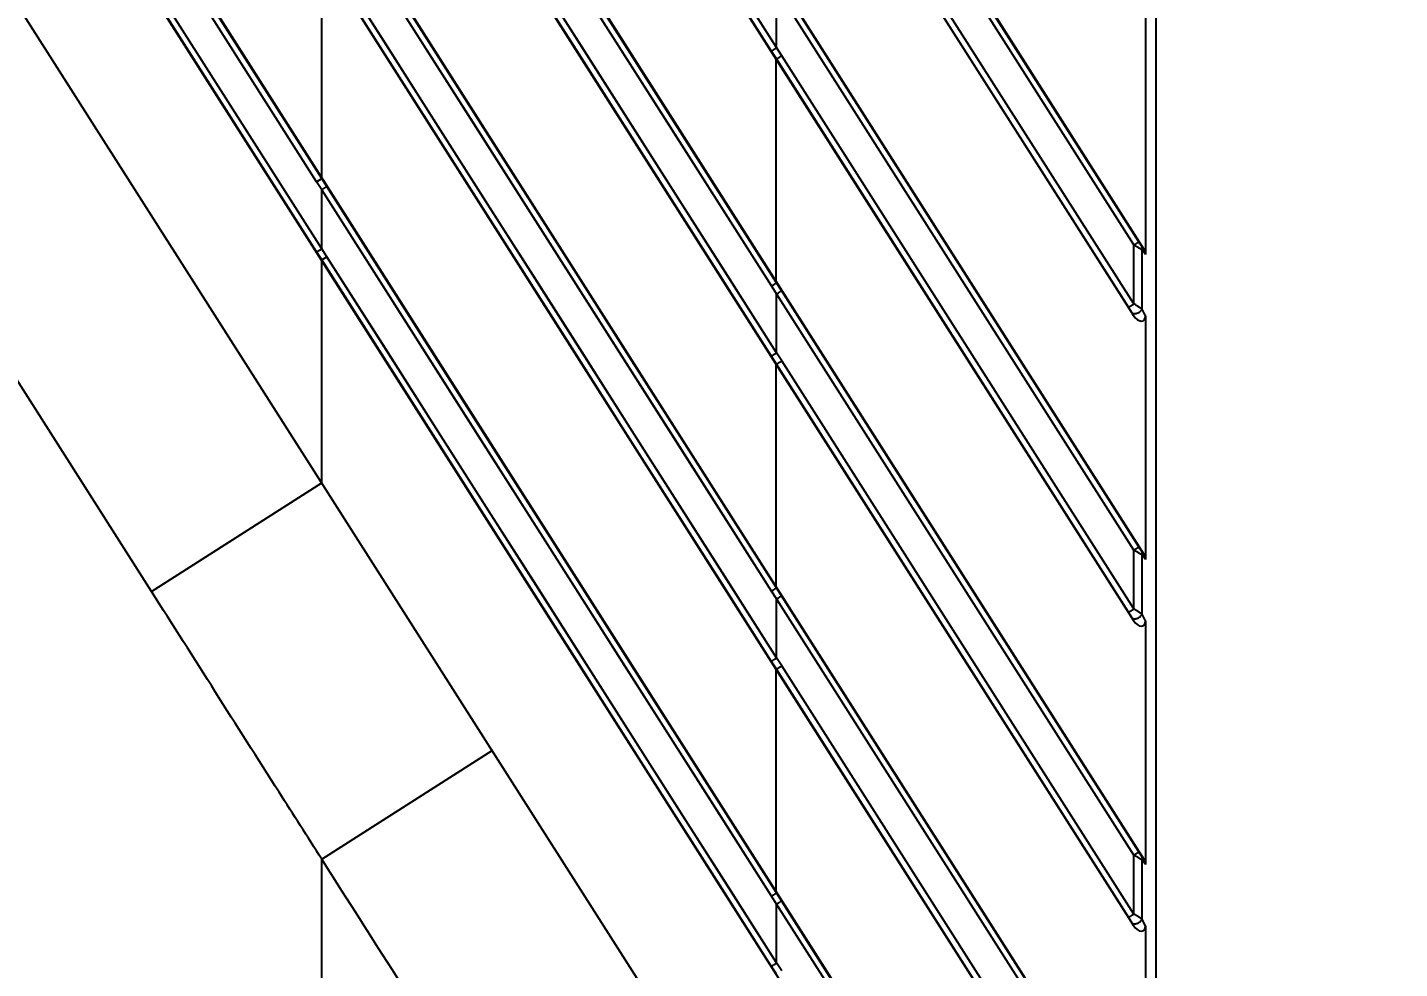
# Model space of a CAD drawing. Header units: millimetres. Extents: x 3299 to 14264, y 1863 to 5555.
# Drawn here: x 4990.5 to 5058.4, y 2569.9 to 2616.4 of the extents above; entities that cross this region are included whole.
import ezdxf

# ---------------------------------------------------------------- set-up
doc = ezdxf.new("R2010")
doc.units = ezdxf.units.MM
doc.layers.add('细实线', color=7, linetype='Continuous', lineweight=18)
doc.styles.add('工程字', font='gbenor.shx', dxfattribs={"bigfont": 'gbcbig.shx'})
doc.dimstyles.new('ISO-200', dxfattribs={"dimtxt": 15, "dimasz": 5, "dimexe": 2, "dimexo": 1, "dimgap": 2, "dimtad": 1, "dimdsep": 46, "dimtxsty": '工程字', "dimcen": 2.5, "dimclrd": 3, "dimclre": 3, "dimclrt": 6, "dimadec": 0, "dimazin": 0, "dimtfac": 1, "dimtmove": 0, "dimatfit": 3, "dimfxl": 1, "dimarcsym": 0})

# ---------------------------------------------------------------- blocks, each defined once
blk = doc.blocks.new('*D158')
at = {"layer": 'Defpoints', "color": 0, "transparency": 16777216}
for p in [(5029.826, 2811.523), (5029.826, 2529.023), (5076.485, 2529.023)]:
    blk.add_point(p, dxfattribs=at)
at = {"layer": '细实线', "color": 3, "lineweight": -2, "transparency": 16777216}
for p, q in [((5030.826, 2811.523), (5078.485, 2811.523)), ((5076.485, 2806.523), (5076.485, 2534.023)), ((5030.826, 2529.023), (5078.485, 2529.023))]:
    blk.add_line(p, q, dxfattribs=at)
at = {"layer": '细实线', "color": 3, "transparency": 16777216}
for points in [[(5075.651, 2806.523), (5077.318, 2806.523), (5076.485, 2811.523)], [(5075.651, 2534.023), (5077.318, 2534.023), (5076.485, 2529.023)]]:
    blk.add_solid(points, dxfattribs=at)
at = {"layer": '细实线', "color": 6, "lineweight": 5, "transparency": 16777216, "insert": (5066.985, 2670.273), "char_height": 15, "attachment_point": 5, "rotation": 90, "style": '工程字'}
blk.add_mtext('282.5', dxfattribs=at)
blk = doc.blocks.new('*D159')
at = {"layer": 'Defpoints', "color": 0, "transparency": 16777216}
for p in [(5011.326, 2814.023), (5094.582, 2814.023), (5011.326, 2526.523)]:
    blk.add_point(p, dxfattribs=at)
at = {"layer": '细实线', "color": 3, "lineweight": -2, "transparency": 16777216}
for p, q in [((5012.326, 2814.023), (5096.582, 2814.023)), ((5094.582, 2531.523), (5094.582, 2809.023)), ((5012.326, 2526.523), (5096.582, 2526.523))]:
    blk.add_line(p, q, dxfattribs=at)
at = {"layer": '细实线', "color": 3, "transparency": 16777216}
for points in [[(5093.749, 2809.023), (5095.416, 2809.023), (5094.582, 2814.023)], [(5093.749, 2531.523), (5095.416, 2531.523), (5094.582, 2526.523)]]:
    blk.add_solid(points, dxfattribs=at)
at = {"layer": '细实线', "color": 6, "lineweight": 5, "transparency": 16777216, "insert": (5085.082, 2670.273), "char_height": 15, "attachment_point": 5, "rotation": 90, "style": '工程字'}
blk.add_mtext('287.5', dxfattribs=at)

msp = doc.modelspace()

# ---------------------------------------------------------------- linework, layer by layer
at = {"color": 7, "linetype": 'Continuous'}
for p, q in [((5046.32578, 2839.02311), (5046.32578, 2501.52311)), ((4849.22061, 2838.52373), (5044.04845, 2532.70529)), ((4856.54104, 2838.0138), (5045.22157, 2541.8447)), ((4858.93858, 2838.34497), (5045.74141, 2545.12326)), ((4866.14512, 2838.0138), (5045.22157, 2556.92009)), ((4868.54266, 2838.34497), (5045.74141, 2560.19865)), ((4875.7492, 2838.0138), (5045.22157, 2571.99547)), ((4878.14674, 2838.34497), (5045.74141, 2575.27404)), ((4885.35329, 2838.0138), (5045.22157, 2587.07086)), ((4887.75082, 2838.34497), (5045.74141, 2590.34942)), ((4894.95737, 2838.0138), (5045.22157, 2602.14625)), ((4897.3549, 2838.34497), (5045.74141, 2605.42481)), ((5004.83075, 2605.28241), (4882.29847, 2797.61956)), ((5005.0828, 2605.44298), (4882.55053, 2797.78013)), ((5004.83075, 2608.74709), (4884.50572, 2797.61956)), ((5005.0828, 2608.90766), (4884.75777, 2797.78013)), ((4996.65944, 2588.50282), (4866.75378, 2792.41386)), ((5027.31304, 2615.21632), (5005.0828, 2650.11291)), ((5027.5797, 2615.37748), (5005.33503, 2650.27349)), ((5027.32903, 2603.60366), (5005.0828, 2638.5022)), ((5027.56665, 2603.76364), (5005.33486, 2638.66277)), ((5027.31304, 2600.14093), (5005.0828, 2635.03752)), ((5027.5797, 2600.3021), (5005.33503, 2635.1981)), ((5045.24866, 2605.6265), (5027.5797, 2633.36122)), ((5045.48611, 2605.78648), (5027.81715, 2633.5212)), ((5044.982, 2602.55698), (5027.5654, 2629.89558)), ((5045.24866, 2602.71814), (5027.83205, 2630.05674)), ((5027.56665, 2588.68825), (5005.33486, 2623.58738)), ((5027.32903, 2588.52827), (5005.0828, 2623.42682)), ((5027.5797, 2585.22671), (5005.33503, 2620.12271)), ((5027.31304, 2585.06555), (5005.0828, 2619.96214)), ((5005.0828, 2608.90766), (5005.0828, 2619.96214)), ((5045.24866, 2590.55111), (5027.5797, 2618.28583)), ((5027.5797, 2615.37748), (5027.5797, 2618.28583)), ((5045.48611, 2590.7111), (5027.81715, 2618.44581)), ((5045.82641, 2617.20622), (5045.82641, 2605.15917)), ((5027.83205, 2614.98136), (5027.5797, 2615.37748)), ((5027.5654, 2614.82019), (5027.31304, 2615.21632)), ((5027.55473, 2614.80224), (5027.5654, 2614.82019)), ((5027.55473, 2603.8214), (5027.55473, 2614.80224)), ((5044.982, 2587.48159), (5027.5654, 2614.82019)), ((5045.24866, 2587.64276), (5027.83205, 2614.98136)), ((5004.83075, 2608.74709), (5005.0828, 2608.90766)), ((5005.0828, 2608.35143), (5004.83075, 2608.74709)), ((5005.33486, 2608.512), (5005.0828, 2608.90766)), ((5005.0828, 2608.35143), (5005.33486, 2608.512)), ((5027.56665, 2573.61287), (5005.33486, 2608.512)), ((5027.32903, 2573.45288), (5005.0828, 2608.35143)), ((5005.0828, 2605.44298), (5005.0828, 2608.35143)), ((5004.83075, 2605.28241), (5005.0828, 2605.44298)), ((5005.0828, 2604.88675), (5004.83075, 2605.28241)), ((5005.33503, 2605.04733), (5005.0828, 2605.44298)), ((5045.24866, 2602.71814), (5045.24866, 2605.6265)), ((5045.74141, 2605.42481), (5045.64722, 2605.548)), ((5045.82641, 2605.15917), (5045.65143, 2605.38802)), ((5045.65143, 2602.45096), (5045.65143, 2605.38802)), ((5005.0828, 2604.88675), (5005.33503, 2605.04733)), ((5027.31304, 2569.99016), (5005.0828, 2604.88675)), ((5005.0828, 2593.8691), (5005.0828, 2604.88675)), ((5027.5797, 2570.15132), (5005.33503, 2605.04733)), ((5027.55473, 2603.8214), (5027.56665, 2603.76364)), ((5027.81715, 2603.37042), (5027.56665, 2603.76364)), ((5027.5797, 2603.21044), (5027.32903, 2603.60366)), ((5045.24866, 2575.47573), (5027.5797, 2603.21044)), ((5027.5797, 2600.3021), (5027.5797, 2603.21044)), ((5045.48611, 2575.63571), (5027.81715, 2603.37042)), ((5045.82641, 2602.13083), (5045.65143, 2602.45096)), ((5045.22157, 2602.14625), (5045.14311, 2602.28979)), ((5045.82641, 2602.13083), (5045.82641, 2590.08378)), ((5027.5654, 2599.7448), (5027.31304, 2600.14093)), ((5027.55473, 2599.72685), (5027.5654, 2599.7448)), ((5027.55473, 2588.74601), (5027.55473, 2599.72685)), ((5044.982, 2572.4062), (5027.5654, 2599.7448)), ((5027.83205, 2599.90597), (5027.5797, 2600.3021)), ((5045.24866, 2572.56737), (5027.83205, 2599.90597)), ((4996.65944, 2588.50282), (5005.0828, 2593.8691)), ((5045.24866, 2587.64276), (5045.24866, 2590.55111)), ((5045.74141, 2590.34942), (5045.64722, 2590.47261)), ((5045.82641, 2590.08378), (5045.65143, 2590.31263)), ((5045.65143, 2587.37557), (5045.65143, 2590.31263)), ((5027.5797, 2588.13505), (5027.32903, 2588.52827)), ((5027.55473, 2588.74601), (5027.56665, 2588.68825)), ((5027.81715, 2588.29504), (5027.56665, 2588.68825)), ((5045.48611, 2560.56032), (5027.81715, 2588.29504)), ((5045.24866, 2560.40034), (5027.5797, 2588.13505)), ((5027.5797, 2585.22671), (5027.5797, 2588.13505)), ((5045.22157, 2587.07086), (5045.14311, 2587.2144)), ((5045.82641, 2587.05544), (5045.65143, 2587.37557)), ((5045.82641, 2587.05544), (5045.82641, 2575.0084)), ((5027.5654, 2584.66941), (5027.31304, 2585.06555)), ((5027.83205, 2584.83058), (5027.5797, 2585.22671)), ((5045.24866, 2557.49198), (5027.83205, 2584.83058)), ((5027.55473, 2584.65146), (5027.5654, 2584.66941)), ((5027.55473, 2573.67063), (5027.55473, 2584.65146)), ((5044.982, 2557.33081), (5027.5654, 2584.66941)), ((5005.0828, 2575.27402), (5013.51152, 2580.63867)), ((5005.0828, 2555.25049), (5005.0828, 2575.27402)), ((5045.24866, 2572.56737), (5045.24866, 2575.47573)), ((5045.74141, 2575.27404), (5045.64722, 2575.39722)), ((5045.82641, 2575.0084), (5045.65143, 2575.23724)), ((5045.65143, 2572.30018), (5045.65143, 2575.23724)), ((5027.5797, 2573.05966), (5027.32903, 2573.45288)), ((5027.55473, 2573.67063), (5027.56665, 2573.61287)), ((5027.81715, 2573.21965), (5027.56665, 2573.61287)), ((5045.48611, 2545.48493), (5027.81715, 2573.21965)), ((5045.24866, 2545.32495), (5027.5797, 2573.05966)), ((5027.5797, 2570.15132), (5027.5797, 2573.05966)), ((5045.22157, 2571.99547), (5045.14311, 2572.13902)), ((5045.82641, 2571.98005), (5045.65143, 2572.30018)), ((5045.82641, 2571.98005), (5045.82641, 2559.93301)), ((5027.5654, 2569.59402), (5027.31304, 2569.99016)), ((5027.83205, 2569.75519), (5027.5797, 2570.15132))]:
    msp.add_line(p, q, dxfattribs=at)
for points in [[(5027.31304, 2615.21632), (5024.87906, 2619.03713), (5022.53175, 2622.72188), (5020.17546, 2626.42075), (5017.81121, 2630.1321), (5015.43805, 2633.85744), (5013.06347, 2637.58501), (5010.6082, 2641.43924), (5007.97637, 2645.57064), (5005.0828, 2650.11291)], [(5027.5797, 2615.37748), (5025.14414, 2619.19823), (5022.79531, 2622.88292), (5020.43749, 2626.58172), (5018.0717, 2630.29301), (5015.697, 2634.01829), (5013.32087, 2637.7458), (5010.86401, 2641.59997), (5008.23048, 2645.73129), (5005.33503, 2650.27349)], [(5027.32903, 2603.60366), (5024.83661, 2607.51363), (5022.44507, 2611.26534), (5020.06084, 2615.00558), (5017.68326, 2618.73537), (5015.31148, 2622.45608), (5012.95433, 2626.15384), (5010.53036, 2629.95642), (5007.93672, 2634.02516), (5005.0828, 2638.5022)], [(5027.56665, 2603.76364), (5025.07585, 2607.67367), (5022.68586, 2611.42545), (5020.30317, 2615.16575), (5017.92714, 2618.89561), (5015.5569, 2622.61638), (5013.20128, 2626.3142), (5010.77888, 2630.11685), (5008.18693, 2634.18565), (5005.33486, 2638.66277)], [(5027.31304, 2600.14093), (5024.87906, 2603.96175), (5022.53175, 2607.64649), (5020.17546, 2611.34536), (5017.81121, 2615.05671), (5015.43805, 2618.78205), (5013.06347, 2622.50963), (5010.6082, 2626.36386), (5007.97637, 2630.49525), (5005.0828, 2635.03752)], [(5018.0717, 2615.21762), (5013.32087, 2622.67041), (5010.86401, 2626.52458), (5008.23048, 2630.6559), (5005.33503, 2635.1981)], [(5027.56665, 2588.68825), (5025.07585, 2592.59829), (5022.68586, 2596.35006), (5020.30317, 2600.09036), (5017.92714, 2603.82022), (5015.5569, 2607.541), (5013.20128, 2611.23881), (5010.77888, 2615.04146), (5008.18693, 2619.11026), (5005.33486, 2623.58738)], [(5027.32903, 2588.52827), (5024.83661, 2592.43824), (5022.44507, 2596.18995), (5020.06084, 2599.93019), (5017.68326, 2603.65999), (5015.31148, 2607.3807), (5012.95433, 2611.07845), (5010.53036, 2614.88103), (5007.93672, 2618.94977), (5005.0828, 2623.42682)], [(5027.5797, 2585.22671), (5025.14414, 2589.04746), (5022.79531, 2592.73214), (5020.43749, 2596.43094), (5018.0717, 2600.14224), (5015.697, 2603.86751), (5013.32087, 2607.59502), (5010.86401, 2611.44919), (5008.23048, 2615.58051), (5005.33503, 2620.12271)], [(5027.31304, 2585.06555), (5024.87906, 2588.88636), (5022.53175, 2592.57111), (5020.17546, 2596.26997), (5017.81121, 2599.98132), (5015.43805, 2603.70666), (5013.06347, 2607.43424), (5010.6082, 2611.28847), (5007.97637, 2615.41986), (5005.0828, 2619.96214)], [(5027.5797, 2600.3021), (5025.14414, 2604.12284), (5022.79531, 2607.80753), (5020.43749, 2611.50633), (5018.0717, 2615.21762)], [(5027.56665, 2573.61287), (5025.07585, 2577.5229), (5022.68586, 2581.27467), (5020.30317, 2585.01497), (5017.92714, 2588.74484), (5015.5569, 2592.46561), (5013.20128, 2596.16343), (5010.77888, 2599.96607), (5008.18693, 2604.03488), (5005.33486, 2608.512)], [(5027.32903, 2573.45288), (5024.83661, 2577.36285), (5022.44507, 2581.11456), (5020.06084, 2584.8548), (5017.68326, 2588.5846), (5015.31148, 2592.30531), (5012.95433, 2596.00306), (5010.53036, 2599.80564), (5007.93672, 2603.87438), (5005.0828, 2608.35143)], [(5027.31304, 2569.99016), (5024.87906, 2573.81097), (5022.53175, 2577.49572), (5020.17546, 2581.19458), (5017.81121, 2584.90594), (5015.43805, 2588.63127), (5013.06347, 2592.35885), (5010.6082, 2596.21308), (5007.97637, 2600.34447), (5005.0828, 2604.88675)], [(5027.5797, 2570.15132), (5025.14414, 2573.97207), (5022.79531, 2577.65675), (5020.43749, 2581.35556), (5018.0717, 2585.06685), (5015.697, 2588.79212), (5013.32087, 2592.51964), (5010.86401, 2596.3738), (5008.23048, 2600.50513), (5005.33503, 2605.04733)]]:
    msp.add_lwpolyline(points, dxfattribs=at)
for centre, major_axis, ratio, start_param, end_param in [((5045.46478, 2605.29648), (-0.27793, 0.33734), 0.68585634, -2.4473554, -1.74754222), ((5045.46478, 2602.32291), (-0.25319, 0.42956), 0.60110417, -4.65481039, -2.34637258), ((5045.46478, 2590.22109), (-0.27793, 0.33734), 0.68585634, -2.4473554, -1.74754222), ((5045.46478, 2587.24752), (-0.25319, 0.42956), 0.60110417, -4.65481039, -2.34637258), ((5045.46478, 2575.1457), (-0.27793, 0.33734), 0.68585634, -2.4473554, -1.74754222), ((5045.46478, 2572.17213), (-0.25319, 0.42956), 0.60110417, -4.65481039, -2.34637258)]:
    msp.add_ellipse(centre, major_axis=major_axis, ratio=ratio, start_param=start_param, end_param=end_param, dxfattribs=at)
for points, knots in [([(5027.31304, 2615.21632), (5027.31356, 2615.21647), (5027.31479, 2615.21692), (5027.31801, 2615.2183), (5027.32339, 2615.22099), (5027.33146, 2615.2253), (5027.34166, 2615.23099), (5027.35388, 2615.238), (5027.37394, 2615.24974), (5027.40308, 2615.2672), (5027.44214, 2615.29105), (5027.48565, 2615.31803), (5027.53203, 2615.34715), (5027.56368, 2615.36725), (5027.5797, 2615.37748)], [0, 0, 0, 0, 0.0052307, 0.01258943, 0.03366869, 0.0631167, 0.10067333, 0.14601297, 0.19873481, 0.3243354, 0.47294457, 0.63916044, 0.81701982, 1, 1, 1, 1]), ([(5027.5654, 2614.82019), (5027.56592, 2614.82033), (5027.56715, 2614.82078), (5027.57036, 2614.82217), (5027.57575, 2614.82486), (5027.58382, 2614.82917), (5027.59401, 2614.83486), (5027.60624, 2614.84187), (5027.6263, 2614.85361), (5027.65544, 2614.87107), (5027.69449, 2614.89492), (5027.738, 2614.9219), (5027.78438, 2614.95102), (5027.81603, 2614.97112), (5027.83205, 2614.98136)], [0, 0, 0, 0, 0.00523069, 0.01258942, 0.03366868, 0.06311669, 0.10067332, 0.14601296, 0.19873479, 0.32433537, 0.47294453, 0.6391604, 0.81701979, 1, 1, 1, 1]), ([(5045.24866, 2605.6265), (5045.26369, 2605.6361), (5045.29311, 2605.65499), (5045.33573, 2605.68265), (5045.37506, 2605.70849), (5045.40981, 2605.73167), (5045.43535, 2605.74902), (5045.45265, 2605.76105), (5045.46306, 2605.76842), (5045.47162, 2605.77464), (5045.47826, 2605.77965), (5045.48291, 2605.78342), (5045.48533, 2605.78556), (5045.48611, 2605.78648)], [0, 0, 0, 0, 0.18678184, 0.3661314, 0.53217484, 0.67959548, 0.80360907, 0.85556006, 0.90022428, 0.93725003, 0.96635246, 0.987305, 1, 1, 1, 1]), ([(5045.65143, 2605.38802), (5045.63896, 2605.39461), (5045.61209, 2605.40904), (5045.56955, 2605.43288), (5045.52242, 2605.46005), (5045.47165, 2605.48993), (5045.41814, 2605.52198), (5045.34335, 2605.56748), (5045.28667, 2605.60256), (5045.24866, 2605.6265)], [0, 0, 0, 0, 0.09039696, 0.19542767, 0.31245628, 0.43902042, 0.57290528, 0.71214924, 1, 1, 1, 1]), ([(5045.64722, 2605.548), (5045.64119, 2605.55588), (5045.62875, 2605.57279), (5045.60274, 2605.6095), (5045.56882, 2605.65936), (5045.52753, 2605.72193), (5045.49994, 2605.76478), (5045.48611, 2605.78648)], [0, 0, 0, 0, 0.10340848, 0.21874747, 0.46885893, 0.73183958, 1, 1, 1, 1]), ([(5045.65143, 2605.38802), (5045.65636, 2605.40206), (5045.66381, 2605.43015), (5045.66717, 2605.4724), (5045.66212, 2605.51226), (5045.65305, 2605.53678), (5045.64722, 2605.548)], [0, 0, 0, 0, 0.27185461, 0.52773617, 0.76917305, 1, 1, 1, 1]), ([(5027.32903, 2603.60366), (5027.34407, 2603.61326), (5027.3735, 2603.63215), (5027.41615, 2603.65983), (5027.45549, 2603.68567), (5027.49027, 2603.70885), (5027.51583, 2603.7262), (5027.53315, 2603.73822), (5027.54357, 2603.7456), (5027.55213, 2603.75182), (5027.55879, 2603.75682), (5027.56344, 2603.76059), (5027.56586, 2603.76272), (5027.56665, 2603.76364)], [0, 0, 0, 0, 0.186765, 0.36610985, 0.53215695, 0.67958588, 0.80360879, 0.8555638, 0.90023107, 0.93725855, 0.96636096, 0.98731111, 1, 1, 1, 1]), ([(5027.5797, 2603.21044), (5027.59473, 2603.22004), (5027.62415, 2603.23893), (5027.66677, 2603.26659), (5027.7061, 2603.29243), (5027.74085, 2603.31561), (5027.76639, 2603.33296), (5027.78369, 2603.34498), (5027.7941, 2603.35236), (5027.80266, 2603.35858), (5027.8093, 2603.36359), (5027.81395, 2603.36736), (5027.81636, 2603.3695), (5027.81715, 2603.37042)], [0, 0, 0, 0, 0.18678184, 0.3661314, 0.53217484, 0.67959548, 0.80360907, 0.85556006, 0.90022428, 0.93725003, 0.96635246, 0.987305, 1, 1, 1, 1]), ([(5044.982, 2602.55698), (5044.98253, 2602.55712), (5044.98376, 2602.55757), (5044.98697, 2602.55896), (5044.99236, 2602.56165), (5045.00043, 2602.56596), (5045.01062, 2602.57165), (5045.02285, 2602.57866), (5045.0429, 2602.5904), (5045.07205, 2602.60786), (5045.1111, 2602.63171), (5045.15461, 2602.65869), (5045.20099, 2602.68781), (5045.23264, 2602.70791), (5045.24866, 2602.71814)], [0, 0, 0, 0, 0.00523071, 0.01258945, 0.03366871, 0.06311673, 0.10067336, 0.146013, 0.19873483, 0.3243354, 0.47294455, 0.63916042, 0.81701979, 1, 1, 1, 1]), ([(5045.14311, 2602.28979), (5045.1318, 2602.31049), (5045.10719, 2602.35343), (5045.06798, 2602.41911), (5045.02585, 2602.48762), (5044.99679, 2602.53377), (5044.982, 2602.55698)], [0, 0, 0, 0, 0.22675538, 0.47574413, 0.73541558, 1, 1, 1, 1]), ([(5045.14311, 2602.28979), (5045.14888, 2602.28264), (5045.16247, 2602.26931), (5045.18728, 2602.25364), (5045.21633, 2602.24216), (5045.26128, 2602.2324), (5045.32456, 2602.23247), (5045.40314, 2602.24981), (5045.48102, 2602.28293), (5045.55211, 2602.32929), (5045.61086, 2602.38521), (5045.64052, 2602.42872), (5045.65143, 2602.45096)], [0, 0, 0, 0, 0.0457126, 0.09382659, 0.1451969, 0.20035522, 0.3219645, 0.45653933, 0.5985349, 0.74094882, 0.87669188, 1, 1, 1, 1]), ([(5045.65143, 2602.45096), (5045.63927, 2602.45994), (5045.61293, 2602.47869), (5045.57083, 2602.50795), (5045.52414, 2602.5397), (5045.47367, 2602.57337), (5045.42022, 2602.60849), (5045.34507, 2602.6572), (5045.28752, 2602.69369), (5045.24866, 2602.71814)], [0, 0, 0, 0, 0.09382753, 0.20062843, 0.31813585, 0.44425569, 0.57712586, 0.7150503, 1, 1, 1, 1]), ([(5027.31304, 2600.14093), (5027.31356, 2600.14108), (5027.31479, 2600.14153), (5027.31801, 2600.14291), (5027.32339, 2600.1456), (5027.33146, 2600.14991), (5027.34166, 2600.1556), (5027.35388, 2600.16261), (5027.37394, 2600.17435), (5027.40308, 2600.19181), (5027.44214, 2600.21567), (5027.48565, 2600.24264), (5027.53203, 2600.27176), (5027.56368, 2600.29186), (5027.5797, 2600.3021)], [0, 0, 0, 0, 0.0052307, 0.01258943, 0.03366869, 0.0631167, 0.10067333, 0.14601297, 0.19873481, 0.3243354, 0.47294457, 0.63916044, 0.81701982, 1, 1, 1, 1]), ([(5027.5654, 2599.7448), (5027.56592, 2599.74494), (5027.56715, 2599.74539), (5027.57036, 2599.74678), (5027.57575, 2599.74947), (5027.58382, 2599.75378), (5027.59401, 2599.75947), (5027.60624, 2599.76648), (5027.6263, 2599.77822), (5027.65544, 2599.79568), (5027.69449, 2599.81953), (5027.738, 2599.84651), (5027.78438, 2599.87563), (5027.81603, 2599.89573), (5027.83205, 2599.90597)], [0, 0, 0, 0, 0.00523069, 0.01258942, 0.03366868, 0.06311669, 0.10067332, 0.14601296, 0.19873479, 0.32433537, 0.47294453, 0.6391604, 0.81701979, 1, 1, 1, 1]), ([(5045.24866, 2590.55111), (5045.26369, 2590.56071), (5045.29311, 2590.5796), (5045.33573, 2590.60727), (5045.37506, 2590.63311), (5045.40981, 2590.65628), (5045.43535, 2590.67363), (5045.45265, 2590.68566), (5045.46306, 2590.69303), (5045.47162, 2590.69926), (5045.47826, 2590.70426), (5045.48291, 2590.70803), (5045.48533, 2590.71017), (5045.48611, 2590.7111)], [0, 0, 0, 0, 0.18678184, 0.3661314, 0.53217484, 0.67959548, 0.80360907, 0.85556006, 0.90022428, 0.93725003, 0.96635246, 0.987305, 1, 1, 1, 1]), ([(5045.65143, 2590.31263), (5045.63896, 2590.31922), (5045.61209, 2590.33365), (5045.56955, 2590.35749), (5045.52242, 2590.38466), (5045.47165, 2590.41454), (5045.41814, 2590.44659), (5045.34335, 2590.49209), (5045.28667, 2590.52718), (5045.24866, 2590.55111)], [0, 0, 0, 0, 0.09039696, 0.19542767, 0.31245628, 0.43902042, 0.57290528, 0.71214924, 1, 1, 1, 1]), ([(5045.64722, 2590.47261), (5045.64119, 2590.48049), (5045.62875, 2590.4974), (5045.60274, 2590.53411), (5045.56882, 2590.58397), (5045.52753, 2590.64654), (5045.49994, 2590.6894), (5045.48611, 2590.7111)], [0, 0, 0, 0, 0.10340848, 0.21874747, 0.46885893, 0.73183958, 1, 1, 1, 1]), ([(5045.65143, 2590.31263), (5045.65636, 2590.32668), (5045.66381, 2590.35477), (5045.66717, 2590.39701), (5045.66212, 2590.43687), (5045.65305, 2590.46139), (5045.64722, 2590.47261)], [0, 0, 0, 0, 0.27185461, 0.52773617, 0.76917305, 1, 1, 1, 1]), ([(5005.0828, 2575.27402), (5004.38124, 2576.37629), (5001.57415, 2580.78633), (4998.76623, 2585.19585), (4996.65944, 2588.50282)], [0, 0, 0, 0, 0.24993928, 1, 1, 1, 1]), ([(5027.32903, 2588.52827), (5027.34407, 2588.53787), (5027.3735, 2588.55677), (5027.41615, 2588.58444), (5027.45549, 2588.61028), (5027.49027, 2588.63346), (5027.51583, 2588.65082), (5027.53315, 2588.66284), (5027.54357, 2588.67021), (5027.55213, 2588.67643), (5027.55879, 2588.68143), (5027.56344, 2588.6852), (5027.56586, 2588.68733), (5027.56665, 2588.68825)], [0, 0, 0, 0, 0.186765, 0.36610985, 0.53215695, 0.67958588, 0.80360879, 0.8555638, 0.90023107, 0.93725855, 0.96636096, 0.98731111, 1, 1, 1, 1]), ([(5027.5797, 2588.13505), (5027.59473, 2588.14465), (5027.62415, 2588.16354), (5027.66677, 2588.1912), (5027.7061, 2588.21705), (5027.74085, 2588.24022), (5027.76639, 2588.25757), (5027.78369, 2588.2696), (5027.7941, 2588.27697), (5027.80266, 2588.2832), (5027.8093, 2588.2882), (5027.81395, 2588.29197), (5027.81636, 2588.29411), (5027.81715, 2588.29504)], [0, 0, 0, 0, 0.18678184, 0.3661314, 0.53217484, 0.67959548, 0.80360907, 0.85556006, 0.90022428, 0.93725003, 0.96635246, 0.987305, 1, 1, 1, 1]), ([(5044.982, 2587.48159), (5044.98253, 2587.48173), (5044.98376, 2587.48218), (5044.98697, 2587.48357), (5044.99236, 2587.48626), (5045.00043, 2587.49057), (5045.01062, 2587.49626), (5045.02285, 2587.50327), (5045.0429, 2587.51501), (5045.07205, 2587.53247), (5045.1111, 2587.55632), (5045.15461, 2587.5833), (5045.20099, 2587.61242), (5045.23264, 2587.63252), (5045.24866, 2587.64276)], [0, 0, 0, 0, 0.00523071, 0.01258945, 0.03366871, 0.06311673, 0.10067336, 0.146013, 0.19873483, 0.3243354, 0.47294455, 0.63916042, 0.81701979, 1, 1, 1, 1]), ([(5045.14311, 2587.2144), (5045.1318, 2587.2351), (5045.10719, 2587.27804), (5045.06798, 2587.34372), (5045.02585, 2587.41224), (5044.99679, 2587.45838), (5044.982, 2587.48159)], [0, 0, 0, 0, 0.22675538, 0.47574413, 0.73541558, 1, 1, 1, 1]), ([(5045.65143, 2587.37557), (5045.63927, 2587.38456), (5045.61293, 2587.4033), (5045.57083, 2587.43256), (5045.52414, 2587.46432), (5045.47367, 2587.49799), (5045.42022, 2587.5331), (5045.34507, 2587.58181), (5045.28752, 2587.6183), (5045.24866, 2587.64276)], [0, 0, 0, 0, 0.09382753, 0.20062843, 0.31813585, 0.44425569, 0.57712586, 0.7150503, 1, 1, 1, 1]), ([(5045.14311, 2587.2144), (5045.14888, 2587.20725), (5045.16247, 2587.19393), (5045.18728, 2587.17825), (5045.21633, 2587.16677), (5045.26128, 2587.15701), (5045.32456, 2587.15708), (5045.40314, 2587.17442), (5045.48102, 2587.20755), (5045.55211, 2587.25391), (5045.61086, 2587.30983), (5045.64052, 2587.35333), (5045.65143, 2587.37557)], [0, 0, 0, 0, 0.0457126, 0.09382659, 0.1451969, 0.20035522, 0.3219645, 0.45653933, 0.5985349, 0.74094882, 0.87669188, 1, 1, 1, 1]), ([(5027.31304, 2585.06555), (5027.31356, 2585.06569), (5027.31479, 2585.06614), (5027.31801, 2585.06753), (5027.32339, 2585.07021), (5027.33146, 2585.07453), (5027.34166, 2585.08021), (5027.35388, 2585.08723), (5027.37394, 2585.09896), (5027.40308, 2585.11642), (5027.44214, 2585.14028), (5027.48565, 2585.16725), (5027.53203, 2585.19637), (5027.56368, 2585.21647), (5027.5797, 2585.22671)], [0, 0, 0, 0, 0.0052307, 0.01258943, 0.03366869, 0.0631167, 0.10067333, 0.14601297, 0.19873481, 0.3243354, 0.47294457, 0.63916044, 0.81701982, 1, 1, 1, 1]), ([(5027.5654, 2584.66941), (5027.56592, 2584.66956), (5027.56715, 2584.67001), (5027.57036, 2584.67139), (5027.57575, 2584.67408), (5027.58382, 2584.67839), (5027.59401, 2584.68408), (5027.60624, 2584.69109), (5027.6263, 2584.70283), (5027.65544, 2584.72029), (5027.69449, 2584.74415), (5027.738, 2584.77112), (5027.78438, 2584.80025), (5027.81603, 2584.82035), (5027.83205, 2584.83058)], [0, 0, 0, 0, 0.00523069, 0.01258942, 0.03366868, 0.06311669, 0.10067332, 0.14601296, 0.19873479, 0.32433537, 0.47294453, 0.6391604, 0.81701979, 1, 1, 1, 1]), ([(5017.859, 2555.25049), (5016.79445, 2556.91847), (5012.53512, 2563.59259), (5008.27658, 2570.26723), (5005.0828, 2575.27402)], [0, 0, 0, 0, 0.24992205, 1, 1, 1, 1]), ([(5045.24866, 2575.47573), (5045.26369, 2575.48532), (5045.29311, 2575.50421), (5045.33573, 2575.53188), (5045.37506, 2575.55772), (5045.40981, 2575.58089), (5045.43535, 2575.59825), (5045.45265, 2575.61027), (5045.46306, 2575.61765), (5045.47162, 2575.62387), (5045.47826, 2575.62888), (5045.48291, 2575.63264), (5045.48533, 2575.63479), (5045.48611, 2575.63571)], [0, 0, 0, 0, 0.18678184, 0.3661314, 0.53217484, 0.67959548, 0.80360907, 0.85556006, 0.90022428, 0.93725003, 0.96635246, 0.987305, 1, 1, 1, 1]), ([(5045.65143, 2575.23724), (5045.63896, 2575.24383), (5045.61209, 2575.25827), (5045.56955, 2575.2821), (5045.52242, 2575.30927), (5045.47165, 2575.33915), (5045.41814, 2575.3712), (5045.34335, 2575.41671), (5045.28667, 2575.45179), (5045.24866, 2575.47573)], [0, 0, 0, 0, 0.09039696, 0.19542767, 0.31245628, 0.43902042, 0.57290528, 0.71214924, 1, 1, 1, 1]), ([(5045.64722, 2575.39722), (5045.64119, 2575.40511), (5045.62875, 2575.42201), (5045.60274, 2575.45872), (5045.56882, 2575.50858), (5045.52753, 2575.57116), (5045.49994, 2575.61401), (5045.48611, 2575.63571)], [0, 0, 0, 0, 0.10340848, 0.21874747, 0.46885893, 0.73183958, 1, 1, 1, 1]), ([(5045.65143, 2575.23724), (5045.65636, 2575.25129), (5045.66381, 2575.27938), (5045.66717, 2575.32162), (5045.66212, 2575.36148), (5045.65305, 2575.386), (5045.64722, 2575.39722)], [0, 0, 0, 0, 0.27185461, 0.52773617, 0.76917305, 1, 1, 1, 1]), ([(5027.32903, 2573.45288), (5027.34407, 2573.46249), (5027.3735, 2573.48138), (5027.41615, 2573.50905), (5027.45549, 2573.5349), (5027.49027, 2573.55807), (5027.51583, 2573.57543), (5027.53315, 2573.58745), (5027.54357, 2573.59482), (5027.55213, 2573.60104), (5027.55879, 2573.60605), (5027.56344, 2573.60981), (5027.56586, 2573.61195), (5027.56665, 2573.61287)], [0, 0, 0, 0, 0.186765, 0.36610985, 0.53215695, 0.67958588, 0.80360879, 0.8555638, 0.90023107, 0.93725855, 0.96636096, 0.98731111, 1, 1, 1, 1]), ([(5027.5797, 2573.05966), (5027.59473, 2573.06926), (5027.62415, 2573.08815), (5027.66677, 2573.11582), (5027.7061, 2573.14166), (5027.74085, 2573.16483), (5027.76639, 2573.18219), (5027.78369, 2573.19421), (5027.7941, 2573.20158), (5027.80266, 2573.20781), (5027.8093, 2573.21281), (5027.81395, 2573.21658), (5027.81636, 2573.21872), (5027.81715, 2573.21965)], [0, 0, 0, 0, 0.18678184, 0.3661314, 0.53217484, 0.67959548, 0.80360907, 0.85556006, 0.90022428, 0.93725003, 0.96635246, 0.987305, 1, 1, 1, 1]), ([(5044.982, 2572.4062), (5044.98253, 2572.40635), (5044.98376, 2572.4068), (5044.98697, 2572.40818), (5044.99236, 2572.41087), (5045.00043, 2572.41518), (5045.01062, 2572.42087), (5045.02285, 2572.42788), (5045.0429, 2572.43962), (5045.07205, 2572.45708), (5045.1111, 2572.48094), (5045.15461, 2572.50791), (5045.20099, 2572.53703), (5045.23264, 2572.55714), (5045.24866, 2572.56737)], [0, 0, 0, 0, 0.00523071, 0.01258945, 0.03366871, 0.06311673, 0.10067336, 0.146013, 0.19873483, 0.3243354, 0.47294455, 0.63916042, 0.81701979, 1, 1, 1, 1]), ([(5045.65143, 2572.30018), (5045.63927, 2572.30917), (5045.61293, 2572.32791), (5045.57083, 2572.35717), (5045.52414, 2572.38893), (5045.47367, 2572.4226), (5045.42022, 2572.45772), (5045.34507, 2572.50642), (5045.28752, 2572.54291), (5045.24866, 2572.56737)], [0, 0, 0, 0, 0.09382753, 0.20062843, 0.31813585, 0.44425569, 0.57712586, 0.7150503, 1, 1, 1, 1]), ([(5045.14311, 2572.13902), (5045.1318, 2572.15971), (5045.10719, 2572.20265), (5045.06798, 2572.26833), (5045.02585, 2572.33685), (5044.99679, 2572.38299), (5044.982, 2572.4062)], [0, 0, 0, 0, 0.22675538, 0.47574413, 0.73541558, 1, 1, 1, 1]), ([(5045.14311, 2572.13902), (5045.14888, 2572.13187), (5045.16247, 2572.11854), (5045.18728, 2572.10286), (5045.21633, 2572.09139), (5045.26128, 2572.08162), (5045.32456, 2572.08169), (5045.40314, 2572.09903), (5045.48102, 2572.13216), (5045.55211, 2572.17852), (5045.61086, 2572.23444), (5045.64052, 2572.27794), (5045.65143, 2572.30018)], [0, 0, 0, 0, 0.0457126, 0.09382659, 0.1451969, 0.20035522, 0.3219645, 0.45653933, 0.5985349, 0.74094882, 0.87669188, 1, 1, 1, 1]), ([(5027.31304, 2569.99016), (5027.31356, 2569.9903), (5027.31479, 2569.99075), (5027.31801, 2569.99214), (5027.32339, 2569.99483), (5027.33146, 2569.99914), (5027.34166, 2570.00483), (5027.35388, 2570.01184), (5027.37394, 2570.02358), (5027.40308, 2570.04104), (5027.44214, 2570.06489), (5027.48565, 2570.09187), (5027.53203, 2570.12099), (5027.56368, 2570.14109), (5027.5797, 2570.15132)], [0, 0, 0, 0, 0.0052307, 0.01258943, 0.03366869, 0.0631167, 0.10067333, 0.14601297, 0.19873481, 0.3243354, 0.47294457, 0.63916044, 0.81701982, 1, 1, 1, 1])]:
    msp.add_open_spline(points, degree=3, knots=knots, dxfattribs=at)

# ---------------------------------------------------------------- dimensions: what is measured, and where the dimension line sits
at = {"layer": '细实线', "color": 3, "lineweight": 5}
for base, p1, p2, picture, middle in [((5094.58248, 2814.02311), (5011.32578, 2526.52311), (5011.32578, 2814.02311), '*D159', (5085.08248, 2670.27311)), ((5076.48454, 2529.02311), (5029.82578, 2811.52311), (5029.82578, 2529.02311), '*D158', (5066.98454, 2670.27311))]:
    dim = msp.add_linear_dim(base=base, p1=p1, p2=p2, angle=90, dimstyle='ISO-200', dxfattribs=at)
    dim.commit()
    dim.dimension.update_dxf_attribs({"geometry": picture, "text_midpoint": middle})

doc.saveas('drawing.dxf')
